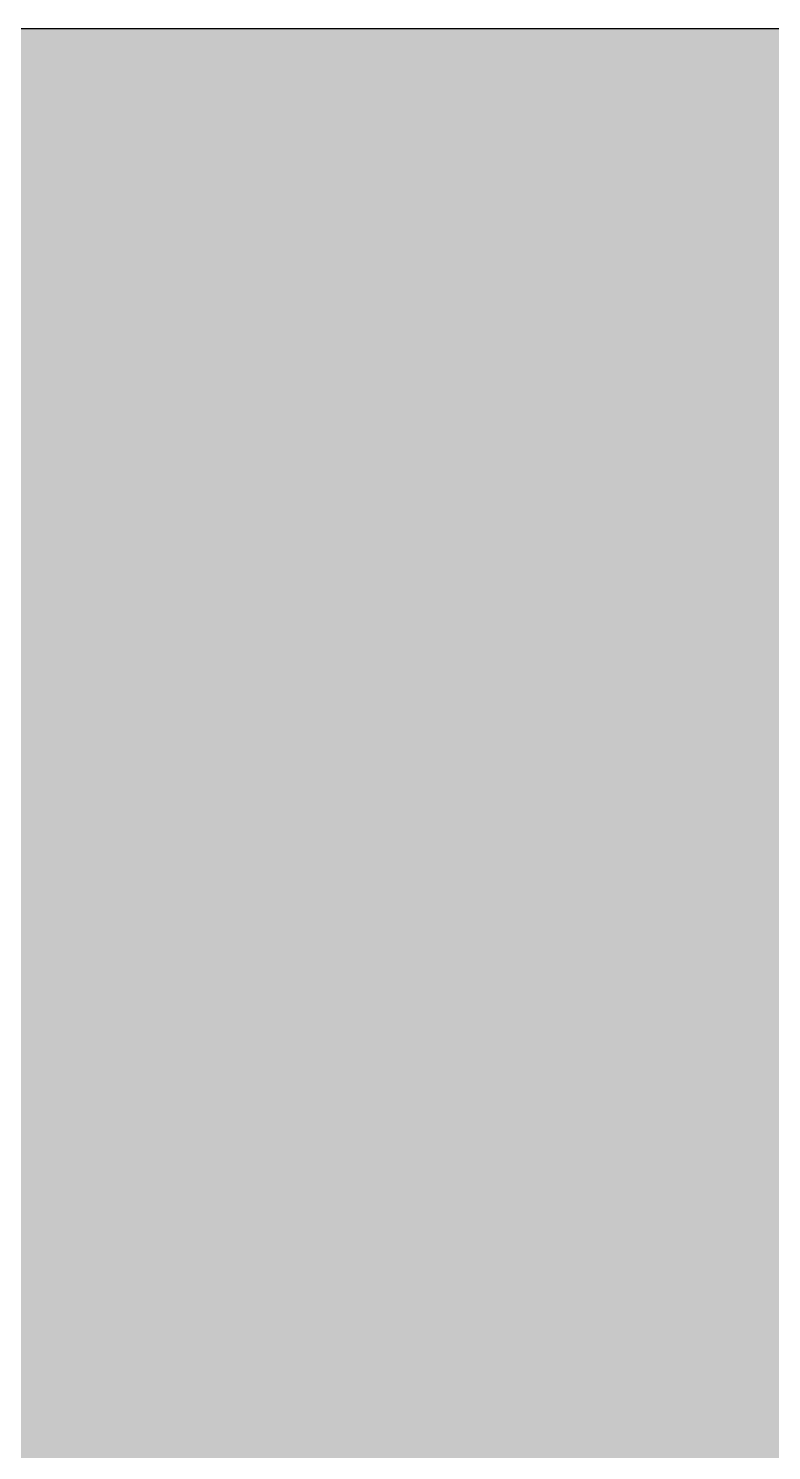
# Model space of a CAD drawing. Header units: metres. Extents: x 294 to 1101, y -498 to -355.
# Drawn here: x 561.25277 to 561.2593, y -487.0272 to -487.0147 of the extents above; entities that cross this region are included whole.
import ezdxf

# ---------------------------------------------------------------- set-up
doc = ezdxf.new("R2010")
doc.units = ezdxf.units.M
doc.layers.add('wall', color=7, linetype='Continuous', lineweight=25)

msp = doc.modelspace()

# ---------------------------------------------------------------- hatches: boundary and pattern name
at = {"layer": 'wall'}
h = msp.add_hatch(color=256, dxfattribs=at)
h.dxf.hatch_style = 1
h.paths.add_polyline_path([(574.661779, -487.0147), (574.203587, -487.0147), (574.018554, -487.0147), (573.661779, -487.0147), (573.503281, -487.0147), (566.428279, -487.0147), (565.977713, -487.0147), (564.577713, -487.0147), (562.436212, -487.0147), (562.22015, -487.0147), (561.436212, -487.0147), (559.129202, -487.0147), (558.506867, -487.0147), (558.181199, -487.0147), (557.79542, -487.0147), (557.759559, -487.0147), (557.75529, -487.0147), (557.750889, -487.0147), (557.746707, -487.0147), (557.742759, -487.0147), (557.739063, -487.0147), (557.738463, -487.0147), (557.733148, -487.0147), (557.728127, -487.0147), (557.723421, -487.0147), (557.564868, -487.0147), (557.562118, -487.0147), (557.559569, -487.0147), (557.55723, -487.0147), (557.55511, -487.0147), (557.553218, -487.0147), (557.551562, -487.0147), (557.550148, -487.0147), (557.548981, -487.0147), (557.548067, -487.0147), (557.538687, -487.0147), (557.537833, -487.0147), (557.536643, -487.0147), (557.535122, -487.0147), (557.533276, -487.0147), (557.531114, -487.0147), (557.521755, -487.0147), (557.520997, -487.0147), (557.519871, -487.0147), (557.518383, -487.0147), (557.516539, -487.0147), (557.514347, -487.0147), (557.511817, -487.0147), (557.508958, -487.0147), (557.505785, -487.0147), (557.502309, -487.0147), (557.498546, -487.0147), (556.195099, -487.0147), (556.049684, -487.0147), (556.023778, -487.0147), (555.877374, -487.0147), (555.866139, -487.0147), (555.601486, -487.0147), (555.52228, -487.0147), (555.507464, -487.0147), (555.440624, -487.0147), (555.425557, -487.0147), (555.409996, -487.0147), (555.268177, -487.0147), (555.184324, -487.0147), (555.096272, -487.0147), (555.007503, -487.0147), (554.990961, -487.0147), (554.941164, -487.0147), (554.918379, -487.0147), (554.829263, -487.0147), (554.812372, -487.0147), (554.740515, -487.0147), (554.652499, -487.0147), (554.63562, -487.0147), (554.548878, -487.0147), (554.463565, -487.0147), (554.396391, -487.0147), (554.314826, -487.0147), (554.235724, -487.0147), (554.159406, -487.0147), (554.146052, -487.0147), (554.002024, -487.0147), (553.950197, -487.0147), (553.887988, -487.0147), (553.829978, -487.0147), (553.825077, -487.0147), (553.773888, -487.0147), (553.727479, -487.0147), (553.711309, -487.0147), (553.572774, -487.0147), (553.541147, -487.0147), (553.52173, -487.0147), (553.471814, -487.0147), (553.456897, -487.0147), (553.439519, -487.0147), (553.312065, -487.0147), (553.211208, -487.0147), (553.190912, -487.0147), (553.150321, -487.0147), (553.098172, -487.0147), (553.076534, -487.0147), (552.969379, -487.0147), (552.869868, -487.0147), (552.82174, -487.0147), (552.62015, -487.0147), (551.804088, -487.0147), (551.231452, -487.0147), (550.706069, -487.0147), (545.850604, -487.0147), (545.002664, -487.0147), (545.002664, -487.2147), (574.661779, -487.2147)])

# ---------------------------------------------------------------- linework, layer by layer
for p, q in [((545.850604, -487.0147), (573.561779, -487.0147)), ((545.850604, -487.0147), (573.561779, -487.0147)), ((551.231452, -487.0147), (583.930864, -487.0147)), ((551.231452, -487.0147), (583.930864, -487.0147)), ((552.62015, -487.0147), (574.661779, -487.0147)), ((559.129202, -487.0147), (561.436212, -487.0147)), ((559.62015, -487.0147), (562.436212, -487.0147)), ((559.82015, -487.0147), (561.42015, -487.0147)), ((560.993547, -487.0147), (561.376931, -487.0147)), ((560.993559, -487.0147), (561.376943, -487.0147)), ((561.003653, -487.0147), (561.338053, -487.0147)), ((561.003653, -487.0147), (561.338053, -487.0147)), ((561.003653, -487.0147), (561.338053, -487.0147)), ((561.017691, -487.0147), (561.350308, -487.0147)), ((561.017703, -487.0147), (561.35032, -487.0147)), ((561.027666, -487.0147), (561.362066, -487.0147)), ((561.027666, -487.0147), (561.362066, -487.0147)), ((561.027666, -487.0147), (561.362066, -487.0147)), ((561.027706, -487.0147), (561.338053, -487.0147)), ((561.033543, -487.0147), (561.336927, -487.0147)), ((561.033554, -487.0147), (561.336939, -487.0147)), ((561.051718, -487.0147), (561.362066, -487.0147)), ((561.056453, -487.0147), (561.338053, -487.0147)), ((561.080466, -487.0147), (561.362066, -487.0147)), ((561.118818, -487.0147), (561.347298, -487.0147)), ((561.166224, -487.0147), (561.42015, -487.0147)), ((561.24131, -487.0147), (561.266479, -487.0147)), ((561.245424, -487.0147), (561.252942, -487.0147)), ((561.245436, -487.0147), (561.252953, -487.0147)), ((561.246467, -487.0147), (561.252942, -487.0147)), ((561.246478, -487.0147), (561.252953, -487.0147)), ((561.247334, -487.0147), (561.252942, -487.0147)), ((561.247345, -487.0147), (561.252953, -487.0147)), ((561.249648, -487.0147), (561.25416, -487.0147)), ((561.24966, -487.0147), (561.254172, -487.0147)), ((561.249956, -487.0147), (561.253914, -487.0147)), ((561.249967, -487.0147), (561.253926, -487.0147)), ((561.249972, -487.0147), (561.254024, -487.0147)), ((561.249983, -487.0147), (561.254036, -487.0147)), ((561.250035, -487.0147), (561.254136, -487.0147)), ((561.250047, -487.0147), (561.254147, -487.0147)), ((561.250758, -487.0147), (561.253329, -487.0147)), ((561.250769, -487.0147), (561.253341, -487.0147)), ((561.2508, -487.0147), (561.253644, -487.0147)), ((561.250812, -487.0147), (561.253656, -487.0147)), ((561.250816, -487.0147), (561.25362, -487.0147)), ((561.250827, -487.0147), (561.253632, -487.0147)), ((561.25093, -487.0147), (561.253403, -487.0147)), ((561.250932, -487.0147), (561.253458, -487.0147)), ((561.250932, -487.0147), (561.253478, -487.0147)), ((561.250942, -487.0147), (561.253414, -487.0147)), ((561.250943, -487.0147), (561.253469, -487.0147)), ((561.250943, -487.0147), (561.25349, -487.0147)), ((561.250999, -487.0147), (561.253364, -487.0147)), ((561.250999, -487.0147), (561.25342, -487.0147)), ((561.25101, -487.0147), (561.253376, -487.0147)), ((561.251011, -487.0147), (561.253431, -487.0147)), ((561.251125, -487.0147), (561.25324, -487.0147)), ((561.251127, -487.0147), (561.253221, -487.0147)), ((561.251137, -487.0147), (561.253252, -487.0147)), ((561.251138, -487.0147), (561.253233, -487.0147)), ((561.251243, -487.0147), (561.253093, -487.0147)), ((561.251255, -487.0147), (561.253104, -487.0147)), ((561.251256, -487.0147), (561.253031, -487.0147)), ((561.251261, -487.0147), (561.253044, -487.0147)), ((561.251268, -487.0147), (561.253042, -487.0147)), ((561.251273, -487.0147), (561.253056, -487.0147)), ((561.251353, -487.0147), (561.253017, -487.0147)), ((561.251365, -487.0147), (561.253029, -487.0147)), ((561.251381, -487.0147), (561.254136, -487.0147)), ((561.251381, -487.0147), (561.252921, -487.0147)), ((561.251389, -487.0147), (561.25286, -487.0147)), ((561.251393, -487.0147), (561.254147, -487.0147)), ((561.251393, -487.0147), (561.252932, -487.0147)), ((561.251393, -487.0147), (561.252909, -487.0147)), ((561.2514, -487.0147), (561.252871, -487.0147)), ((561.251405, -487.0147), (561.25292, -487.0147)), ((561.251579, -487.0147), (561.252851, -487.0147)), ((561.251591, -487.0147), (561.252863, -487.0147)), ((561.251709, -487.0147), (561.254582, -487.0147)), ((561.251721, -487.0147), (561.254594, -487.0147)), ((561.251898, -487.0147), (561.253616, -487.0147)), ((561.251909, -487.0147), (561.253628, -487.0147)), ((561.251924, -487.0147), (561.252876, -487.0147)), ((561.251935, -487.0147), (561.252887, -487.0147)), ((561.252092, -487.0147), (561.252781, -487.0147)), ((561.252103, -487.0147), (561.254928, -487.0147)), ((561.252104, -487.0147), (561.252793, -487.0147)), ((561.252115, -487.0147), (561.25494, -487.0147)), ((561.252132, -487.0147), (561.254741, -487.0147)), ((561.25214, -487.0147), (561.254924, -487.0147)), ((561.252144, -487.0147), (561.254752, -487.0147)), ((561.252152, -487.0147), (561.254935, -487.0147)), ((561.252258, -487.0147), (561.253185, -487.0147)), ((561.252258, -487.0147), (561.253121, -487.0147)), ((561.25227, -487.0147), (561.253196, -487.0147)), ((561.25227, -487.0147), (561.253133, -487.0147)), ((561.252333, -487.0147), (561.255079, -487.0147)), ((561.252333, -487.0147), (561.253941, -487.0147)), ((561.252333, -487.0147), (561.252921, -487.0147)), ((561.252345, -487.0147), (561.255091, -487.0147)), ((561.252345, -487.0147), (561.253953, -487.0147)), ((561.252345, -487.0147), (561.252932, -487.0147)), ((561.252345, -487.0147), (561.255139, -487.0147)), ((561.252356, -487.0147), (561.255151, -487.0147)), ((561.252374, -487.0147), (561.25458, -487.0147)), ((561.252386, -487.0147), (561.254592, -487.0147)), ((561.25241, -487.0147), (561.255197, -487.0147)), ((561.25241, -487.0147), (561.25495, -487.0147)), ((561.252418, -487.0147), (561.252918, -487.0147)), ((561.252422, -487.0147), (561.255209, -487.0147)), ((561.252422, -487.0147), (561.254961, -487.0147)), ((561.25243, -487.0147), (561.252929, -487.0147)), ((561.252497, -487.0147), (561.252861, -487.0147)), ((561.252508, -487.0147), (561.252873, -487.0147)), ((561.252624, -487.0147), (561.25443, -487.0147)), ((561.252627, -487.0147), (561.252876, -487.0147)), ((561.252636, -487.0147), (561.254441, -487.0147)), ((561.252639, -487.0147), (561.252887, -487.0147)), ((561.252775, -487.0147), (561.254433, -487.0147)), ((561.252775, -487.0147), (561.25282, -487.0147)), ((561.252781, -487.0147), (561.252948, -487.0147)), ((561.252786, -487.0147), (561.254445, -487.0147)), ((561.252786, -487.0147), (561.252831, -487.0147)), ((561.252793, -487.0147), (561.252959, -487.0147)), ((561.25282, -487.0147), (561.252863, -487.0147)), ((561.252831, -487.0147), (561.252874, -487.0147)), ((561.252851, -487.0147), (561.253017, -487.0147)), ((561.252851, -487.0147), (561.254924, -487.0147)), ((561.252851, -487.0147), (561.253206, -487.0147)), ((561.252851, -487.0147), (561.252887, -487.0147)), ((561.25286, -487.0147), (561.254301, -487.0147)), ((561.252861, -487.0147), (561.253235, -487.0147)), ((561.252863, -487.0147), (561.253029, -487.0147)), ((561.252863, -487.0147), (561.254936, -487.0147)), ((561.252863, -487.0147), (561.253217, -487.0147)), ((561.252863, -487.0147), (561.252899, -487.0147)), ((561.252863, -487.0147), (561.252909, -487.0147)), ((561.252871, -487.0147), (561.254313, -487.0147)), ((561.252873, -487.0147), (561.253246, -487.0147)), ((561.252874, -487.0147), (561.25292, -487.0147)), ((561.252876, -487.0147), (561.253421, -487.0147)), ((561.252876, -487.0147), (561.25393, -487.0147)), ((561.252876, -487.0147), (561.252918, -487.0147)), ((561.252887, -487.0147), (561.253433, -487.0147)), ((561.252887, -487.0147), (561.253941, -487.0147)), ((561.252887, -487.0147), (561.252929, -487.0147)), ((561.252887, -487.0147), (561.252943, -487.0147)), ((561.252899, -487.0147), (561.252955, -487.0147)), ((561.252909, -487.0147), (561.254305, -487.0147)), ((561.252918, -487.0147), (561.253421, -487.0147)), ((561.252918, -487.0147), (561.252948, -487.0147)), ((561.25292, -487.0147), (561.254317, -487.0147)), ((561.252921, -487.0147), (561.254136, -487.0147)), ((561.252921, -487.0147), (561.253941, -487.0147)), ((561.252929, -487.0147), (561.253433, -487.0147)), ((561.252929, -487.0147), (561.252959, -487.0147)), ((561.252932, -487.0147), (561.254147, -487.0147)), ((561.252932, -487.0147), (561.253953, -487.0147)), ((561.252942, -487.0147), (561.253638, -487.0147)), ((561.252943, -487.0147), (561.253587, -487.0147)), ((561.252948, -487.0147), (561.253811, -487.0147)), ((561.252953, -487.0147), (561.25365, -487.0147)), ((561.252955, -487.0147), (561.253598, -487.0147)), ((561.252959, -487.0147), (561.253822, -487.0147)), ((561.253002, -487.0147), (561.253047, -487.0147)), ((561.253013, -487.0147), (561.253059, -487.0147)), ((561.253017, -487.0147), (561.253044, -487.0147)), ((561.253029, -487.0147), (561.253056, -487.0147)), ((561.253031, -487.0147), (561.253062, -487.0147)), ((561.253042, -487.0147), (561.253073, -487.0147)), ((561.253044, -487.0147), (561.253914, -487.0147)), ((561.253044, -487.0147), (561.256994, -487.0147)), ((561.253044, -487.0147), (561.259651, -487.0147)), ((561.253044, -487.0147), (561.256073, -487.0147)), ((561.253056, -487.0147), (561.253926, -487.0147)), ((561.253056, -487.0147), (561.257006, -487.0147)), ((561.253056, -487.0147), (561.259663, -487.0147)), ((561.253056, -487.0147), (561.256085, -487.0147)), ((561.253062, -487.0147), (561.254185, -487.0147)), ((561.253062, -487.0147), (561.254214, -487.0147)), ((561.253062, -487.0147), (561.25312, -487.0147)), ((561.253073, -487.0147), (561.254197, -487.0147)), ((561.253073, -487.0147), (561.254225, -487.0147)), ((561.253073, -487.0147), (561.253132, -487.0147)), ((561.253076, -487.0147), (561.254173, -487.0147)), ((561.253088, -487.0147), (561.254185, -487.0147)), ((561.253093, -487.0147), (561.254173, -487.0147)), ((561.253093, -487.0147), (561.253129, -487.0147)), ((561.253104, -487.0147), (561.254185, -487.0147)), ((561.253104, -487.0147), (561.25314, -487.0147)), ((561.253121, -487.0147), (561.256094, -487.0147)), ((561.253121, -487.0147), (561.254544, -487.0147)), ((561.253129, -487.0147), (561.253176, -487.0147)), ((561.253133, -487.0147), (561.256106, -487.0147)), ((561.253133, -487.0147), (561.254556, -487.0147)), ((561.25314, -487.0147), (561.253187, -487.0147)), ((561.253176, -487.0147), (561.253221, -487.0147)), ((561.253185, -487.0147), (561.254488, -487.0147)), ((561.253187, -487.0147), (561.253233, -487.0147)), ((561.253196, -487.0147), (561.254499, -487.0147)), ((561.253206, -487.0147), (561.253587, -487.0147)), ((561.253217, -487.0147), (561.253598, -487.0147)), ((561.253221, -487.0147), (561.254071, -487.0147)), ((561.253221, -487.0147), (561.253252, -487.0147)), ((561.253233, -487.0147), (561.254083, -487.0147)), ((561.253233, -487.0147), (561.253264, -487.0147)), ((561.253235, -487.0147), (561.253616, -487.0147)), ((561.25324, -487.0147), (561.25407, -487.0147)), ((561.253246, -487.0147), (561.253628, -487.0147)), ((561.253252, -487.0147), (561.254082, -487.0147)), ((561.253252, -487.0147), (561.253283, -487.0147)), ((561.253264, -487.0147), (561.253295, -487.0147)), ((561.253283, -487.0147), (561.253315, -487.0147)), ((561.253295, -487.0147), (561.253326, -487.0147)), ((561.253329, -487.0147), (561.254278, -487.0147)), ((561.253329, -487.0147), (561.254092, -487.0147)), ((561.253341, -487.0147), (561.254289, -487.0147)), ((561.253341, -487.0147), (561.254104, -487.0147)), ((561.253364, -487.0147), (561.253959, -487.0147)), ((561.253376, -487.0147), (561.253971, -487.0147)), ((561.25342, -487.0147), (561.253959, -487.0147)), ((561.253421, -487.0147), (561.253654, -487.0147)), ((561.253421, -487.0147), (561.25393, -487.0147)), ((561.253431, -487.0147), (561.253971, -487.0147)), ((561.253433, -487.0147), (561.253666, -487.0147)), ((561.253433, -487.0147), (561.253941, -487.0147)), ((561.253458, -487.0147), (561.2539, -487.0147)), ((561.253469, -487.0147), (561.253912, -487.0147)), ((561.253478, -487.0147), (561.2539, -487.0147)), ((561.25349, -487.0147), (561.253912, -487.0147)), ((561.253587, -487.0147), (561.253811, -487.0147)), ((561.253587, -487.0147), (561.254022, -487.0147)), ((561.253598, -487.0147), (561.253822, -487.0147)), ((561.253598, -487.0147), (561.254034, -487.0147)), ((561.253616, -487.0147), (561.254747, -487.0147)), ((561.253616, -487.0147), (561.253992, -487.0147)), ((561.25362, -487.0147), (561.253799, -487.0147)), ((561.253628, -487.0147), (561.254759, -487.0147)), ((561.253628, -487.0147), (561.254003, -487.0147)), ((561.253632, -487.0147), (561.25381, -487.0147)), ((561.253638, -487.0147), (561.254024, -487.0147)), ((561.253644, -487.0147), (561.253785, -487.0147)), ((561.25365, -487.0147), (561.254036, -487.0147)), ((561.253654, -487.0147), (561.253811, -487.0147)), ((561.253656, -487.0147), (561.253797, -487.0147)), ((561.253666, -487.0147), (561.253822, -487.0147)), ((561.253785, -487.0147), (561.256781, -487.0147)), ((561.253797, -487.0147), (561.256792, -487.0147)), ((561.253799, -487.0147), (561.256883, -487.0147)), ((561.25381, -487.0147), (561.256895, -487.0147)), ((561.253811, -487.0147), (561.253864, -487.0147)), ((561.253822, -487.0147), (561.253875, -487.0147)), ((561.253824, -487.0147), (561.256905, -487.0147)), ((561.253835, -487.0147), (561.256916, -487.0147)), ((561.253849, -487.0147), (561.256905, -487.0147)), ((561.253861, -487.0147), (561.256916, -487.0147)), ((561.253864, -487.0147), (561.254681, -487.0147)), ((561.253875, -487.0147), (561.254693, -487.0147)), ((561.253875, -487.0147), (561.256948, -487.0147)), ((561.253886, -487.0147), (561.25696, -487.0147)), ((561.2539, -487.0147), (561.25697, -487.0147)), ((561.253912, -487.0147), (561.256982, -487.0147)), ((561.253914, -487.0147), (561.256994, -487.0147)), ((561.253915, -487.0147), (561.256983, -487.0147)), ((561.253926, -487.0147), (561.257006, -487.0147)), ((561.253927, -487.0147), (561.256995, -487.0147)), ((561.25393, -487.0147), (561.254955, -487.0147)), ((561.25393, -487.0147), (561.254193, -487.0147)), ((561.253941, -487.0147), (561.254966, -487.0147)), ((561.253941, -487.0147), (561.254205, -487.0147)), ((561.253941, -487.0147), (561.255206, -487.0147)), ((561.253941, -487.0147), (561.255462, -487.0147)), ((561.253944, -487.0147), (561.257007, -487.0147)), ((561.253944, -487.0147), (561.257008, -487.0147)), ((561.253944, -487.0147), (561.257021, -487.0147)), ((561.253953, -487.0147), (561.255218, -487.0147)), ((561.253953, -487.0147), (561.255473, -487.0147)), ((561.253956, -487.0147), (561.257019, -487.0147)), ((561.253956, -487.0147), (561.25702, -487.0147)), ((561.253956, -487.0147), (561.257032, -487.0147)), ((561.253959, -487.0147), (561.253987, -487.0147)), ((561.253959, -487.0147), (561.25702, -487.0147)), ((561.253959, -487.0147), (561.257021, -487.0147)), ((561.253971, -487.0147), (561.253998, -487.0147)), ((561.253971, -487.0147), (561.257032, -487.0147)), ((561.253971, -487.0147), (561.257032, -487.0147)), ((561.253987, -487.0147), (561.254015, -487.0147)), ((561.253987, -487.0147), (561.257044, -487.0147)), ((561.253987, -487.0147), (561.257044, -487.0147)), ((561.253992, -487.0147), (561.254375, -487.0147)), ((561.253998, -487.0147), (561.254026, -487.0147)), ((561.253998, -487.0147), (561.257056, -487.0147)), ((561.253998, -487.0147), (561.257056, -487.0147)), ((561.254003, -487.0147), (561.254387, -487.0147)), ((561.254015, -487.0147), (561.254043, -487.0147)), ((561.254022, -487.0147), (561.254956, -487.0147)), ((561.254026, -487.0147), (561.254054, -487.0147)), ((561.254034, -487.0147), (561.254967, -487.0147)), ((561.254042, -487.0147), (561.257092, -487.0147)), ((561.254042, -487.0147), (561.257116, -487.0147)), ((561.254043, -487.0147), (561.254071, -487.0147)), ((561.254043, -487.0147), (561.257092, -487.0147)), ((561.254054, -487.0147), (561.254083, -487.0147)), ((561.254054, -487.0147), (561.257104, -487.0147)), ((561.254054, -487.0147), (561.257103, -487.0147)), ((561.254054, -487.0147), (561.257127, -487.0147)), ((561.25407, -487.0147), (561.257116, -487.0147)), ((561.254071, -487.0147), (561.257116, -487.0147)), ((561.254082, -487.0147), (561.257127, -487.0147)), ((561.254083, -487.0147), (561.257128, -487.0147)), ((561.254092, -487.0147), (561.256781, -487.0147)), ((561.254096, -487.0147), (561.257138, -487.0147)), ((561.254096, -487.0147), (561.254122, -487.0147)), ((561.254099, -487.0147), (561.25714, -487.0147)), ((561.254104, -487.0147), (561.256792, -487.0147)), ((561.254108, -487.0147), (561.257149, -487.0147)), ((561.254108, -487.0147), (561.254134, -487.0147)), ((561.25411, -487.0147), (561.257152, -487.0147)), ((561.254122, -487.0147), (561.254148, -487.0147)), ((561.254134, -487.0147), (561.254159, -487.0147)), ((561.254148, -487.0147), (561.254173, -487.0147)), ((561.254148, -487.0147), (561.257181, -487.0147)), ((561.254156, -487.0147), (561.257189, -487.0147)), ((561.254159, -487.0147), (561.254185, -487.0147)), ((561.254159, -487.0147), (561.257193, -487.0147)), ((561.25416, -487.0147), (561.254194, -487.0147)), ((561.254168, -487.0147), (561.257201, -487.0147)), ((561.254172, -487.0147), (561.254206, -487.0147)), ((561.254173, -487.0147), (561.254206, -487.0147)), ((561.254173, -487.0147), (561.257141, -487.0147)), ((561.254173, -487.0147), (561.257128, -487.0147)), ((561.254185, -487.0147), (561.254218, -487.0147)), ((561.254185, -487.0147), (561.257153, -487.0147)), ((561.254185, -487.0147), (561.257139, -487.0147)), ((561.254185, -487.0147), (561.257116, -487.0147)), ((561.254193, -487.0147), (561.254348, -487.0147)), ((561.254194, -487.0147), (561.254263, -487.0147)), ((561.254197, -487.0147), (561.257128, -487.0147)), ((561.254205, -487.0147), (561.254359, -487.0147)), ((561.254206, -487.0147), (561.254274, -487.0147)), ((561.254206, -487.0147), (561.254239, -487.0147)), ((561.254206, -487.0147), (561.257128, -487.0147)), ((561.254214, -487.0147), (561.257091, -487.0147)), ((561.254218, -487.0147), (561.25425, -487.0147)), ((561.254218, -487.0147), (561.257139, -487.0147)), ((561.254225, -487.0147), (561.257102, -487.0147)), ((561.254239, -487.0147), (561.254272, -487.0147)), ((561.25425, -487.0147), (561.254283, -487.0147)), ((561.254263, -487.0147), (561.254306, -487.0147)), ((561.254272, -487.0147), (561.254305, -487.0147)), ((561.254272, -487.0147), (561.257045, -487.0147)), ((561.254272, -487.0147), (561.256997, -487.0147)), ((561.254274, -487.0147), (561.254318, -487.0147)), ((561.254278, -487.0147), (561.257678, -487.0147)), ((561.254283, -487.0147), (561.254317, -487.0147)), ((561.254283, -487.0147), (561.257056, -487.0147)), ((561.254283, -487.0147), (561.257009, -487.0147)), ((561.254289, -487.0147), (561.25769, -487.0147)), ((561.254301, -487.0147), (561.256951, -487.0147)), ((561.254305, -487.0147), (561.254337, -487.0147)), ((561.254305, -487.0147), (561.256991, -487.0147)), ((561.254306, -487.0147), (561.256762, -487.0147)), ((561.254306, -487.0147), (561.256526, -487.0147)), ((561.254306, -487.0147), (561.255834, -487.0147)), ((561.254306, -487.0147), (561.255206, -487.0147)), ((561.254313, -487.0147), (561.256963, -487.0147)), ((561.254317, -487.0147), (561.254348, -487.0147)), ((561.254317, -487.0147), (561.257002, -487.0147)), ((561.254318, -487.0147), (561.256773, -487.0147)), ((561.254318, -487.0147), (561.256538, -487.0147)), ((561.254318, -487.0147), (561.255845, -487.0147)), ((561.254318, -487.0147), (561.255218, -487.0147)), ((561.254333, -487.0147), (561.256902, -487.0147)), ((561.254337, -487.0147), (561.254369, -487.0147)), ((561.254337, -487.0147), (561.256953, -487.0147)), ((561.254345, -487.0147), (561.256914, -487.0147)), ((561.254348, -487.0147), (561.25438, -487.0147)), ((561.254348, -487.0147), (561.256965, -487.0147)), ((561.254348, -487.0147), (561.254681, -487.0147)), ((561.254359, -487.0147), (561.254693, -487.0147)), ((561.254369, -487.0147), (561.254401, -487.0147)), ((561.254375, -487.0147), (561.254623, -487.0147)), ((561.25438, -487.0147), (561.254413, -487.0147)), ((561.254387, -487.0147), (561.254635, -487.0147)), ((561.254397, -487.0147), (561.256806, -487.0147)), ((561.254401, -487.0147), (561.254433, -487.0147)), ((561.254401, -487.0147), (561.256715, -487.0147)), ((561.254409, -487.0147), (561.256818, -487.0147)), ((561.254413, -487.0147), (561.254445, -487.0147)), ((561.254413, -487.0147), (561.256726, -487.0147)), ((561.25443, -487.0147), (561.256759, -487.0147)), ((561.254433, -487.0147), (561.25447, -487.0147)), ((561.254433, -487.0147), (561.256715, -487.0147)), ((561.254441, -487.0147), (561.256771, -487.0147)), ((561.254445, -487.0147), (561.254482, -487.0147)), ((561.254445, -487.0147), (561.256726, -487.0147)), ((561.254467, -487.0147), (561.256707, -487.0147)), ((561.25447, -487.0147), (561.254507, -487.0147)), ((561.25447, -487.0147), (561.256317, -487.0147)), ((561.254478, -487.0147), (561.256719, -487.0147)), ((561.254482, -487.0147), (561.254519, -487.0147)), ((561.254482, -487.0147), (561.256329, -487.0147)), ((561.254488, -487.0147), (561.257678, -487.0147)), ((561.254499, -487.0147), (561.25769, -487.0147)), ((561.254507, -487.0147), (561.254545, -487.0147)), ((561.254519, -487.0147), (561.254556, -487.0147)), ((561.254542, -487.0147), (561.256605, -487.0147)), ((561.254544, -487.0147), (561.258326, -487.0147)), ((561.254545, -487.0147), (561.254582, -487.0147)), ((561.254545, -487.0147), (561.255542, -487.0147)), ((561.254554, -487.0147), (561.256617, -487.0147)), ((561.254556, -487.0147), (561.254594, -487.0147)), ((561.254556, -487.0147), (561.255554, -487.0147)), ((561.254556, -487.0147), (561.258337, -487.0147)), ((561.254563, -487.0147), (561.254651, -487.0147)), ((561.254575, -487.0147), (561.254663, -487.0147)), ((561.25458, -487.0147), (561.256555, -487.0147)), ((561.254582, -487.0147), (561.254623, -487.0147)), ((561.254582, -487.0147), (561.255164, -487.0147)), ((561.254592, -487.0147), (561.256567, -487.0147)), ((561.254594, -487.0147), (561.254635, -487.0147)), ((561.254594, -487.0147), (561.255176, -487.0147)), ((561.25462, -487.0147), (561.256504, -487.0147)), ((561.254623, -487.0147), (561.254664, -487.0147)), ((561.254623, -487.0147), (561.254766, -487.0147)), ((561.254631, -487.0147), (561.256516, -487.0147)), ((561.254635, -487.0147), (561.254676, -487.0147)), ((561.254635, -487.0147), (561.254777, -487.0147)), ((561.254651, -487.0147), (561.262187, -487.0147)), ((561.254651, -487.0147), (561.256074, -487.0147)), ((561.254651, -487.0147), (561.255414, -487.0147)), ((561.254663, -487.0147), (561.262199, -487.0147)), ((561.254663, -487.0147), (561.256086, -487.0147)), ((561.254663, -487.0147), (561.255426, -487.0147)), ((561.254664, -487.0147), (561.254706, -487.0147)), ((561.254676, -487.0147), (561.254717, -487.0147)), ((561.254681, -487.0147), (561.254987, -487.0147)), ((561.254681, -487.0147), (561.254971, -487.0147)), ((561.254693, -487.0147), (561.254998, -487.0147)), ((561.254693, -487.0147), (561.254983, -487.0147)), ((561.2547, -487.0147), (561.256406, -487.0147)), ((561.254706, -487.0147), (561.254747, -487.0147)), ((561.254706, -487.0147), (561.256277, -487.0147)), ((561.254712, -487.0147), (561.256417, -487.0147)), ((561.254717, -487.0147), (561.254759, -487.0147)), ((561.254717, -487.0147), (561.256288, -487.0147)), ((561.254741, -487.0147), (561.256358, -487.0147)), ((561.254747, -487.0147), (561.254791, -487.0147)), ((561.254747, -487.0147), (561.2562, -487.0147)), ((561.254752, -487.0147), (561.256369, -487.0147)), ((561.254759, -487.0147), (561.254803, -487.0147)), ((561.254759, -487.0147), (561.256212, -487.0147)), ((561.254766, -487.0147), (561.256434, -487.0147)), ((561.254766, -487.0147), (561.255164, -487.0147)), ((561.254777, -487.0147), (561.256446, -487.0147)), ((561.254777, -487.0147), (561.255176, -487.0147)), ((561.254787, -487.0147), (561.256305, -487.0147)), ((561.254791, -487.0147), (561.254835, -487.0147)), ((561.254791, -487.0147), (561.256123, -487.0147)), ((561.254799, -487.0147), (561.256317, -487.0147)), ((561.254803, -487.0147), (561.254847, -487.0147)), ((561.254803, -487.0147), (561.256134, -487.0147)), ((561.254835, -487.0147), (561.254879, -487.0147)), ((561.254847, -487.0147), (561.254891, -487.0147)), ((561.254879, -487.0147), (561.254924, -487.0147)), ((561.254879, -487.0147), (561.255972, -487.0147)), ((561.254881, -487.0147), (561.256203, -487.0147)), ((561.254891, -487.0147), (561.254935, -487.0147)), ((561.254891, -487.0147), (561.255984, -487.0147)), ((561.254892, -487.0147), (561.256214, -487.0147)), ((561.254924, -487.0147), (561.254956, -487.0147)), ((561.254924, -487.0147), (561.254977, -487.0147)), ((561.254924, -487.0147), (561.256073, -487.0147)), ((561.254924, -487.0147), (561.2559, -487.0147)), ((561.254928, -487.0147), (561.256154, -487.0147)), ((561.254935, -487.0147), (561.254989, -487.0147)), ((561.254935, -487.0147), (561.255912, -487.0147)), ((561.254936, -487.0147), (561.254967, -487.0147)), ((561.254936, -487.0147), (561.256085, -487.0147)), ((561.25494, -487.0147), (561.256165, -487.0147)), ((561.25495, -487.0147), (561.255414, -487.0147)), ((561.254955, -487.0147), (561.255165, -487.0147)), ((561.254955, -487.0147), (561.255269, -487.0147)), ((561.254956, -487.0147), (561.255303, -487.0147)), ((561.254956, -487.0147), (561.255396, -487.0147)), ((561.254961, -487.0147), (561.255426, -487.0147)), ((561.254966, -487.0147), (561.255177, -487.0147)), ((561.254966, -487.0147), (561.255281, -487.0147)), ((561.254967, -487.0147), (561.255315, -487.0147)), ((561.254967, -487.0147), (561.255408, -487.0147)), ((561.254971, -487.0147), (561.255165, -487.0147)), ((561.254977, -487.0147), (561.255031, -487.0147)), ((561.254977, -487.0147), (561.255816, -487.0147)), ((561.254978, -487.0147), (561.256104, -487.0147)), ((561.254983, -487.0147), (561.255177, -487.0147)), ((561.254987, -487.0147), (561.255559, -487.0147)), ((561.254989, -487.0147), (561.255042, -487.0147)), ((561.254989, -487.0147), (561.255828, -487.0147)), ((561.25499, -487.0147), (561.256115, -487.0147)), ((561.254998, -487.0147), (561.25557, -487.0147)), ((561.255031, -487.0147), (561.255085, -487.0147)), ((561.255042, -487.0147), (561.255097, -487.0147)), ((561.255079, -487.0147), (561.256023, -487.0147)), ((561.255085, -487.0147), (561.255139, -487.0147)), ((561.255085, -487.0147), (561.255656, -487.0147)), ((561.255091, -487.0147), (561.256035, -487.0147)), ((561.255097, -487.0147), (561.255151, -487.0147)), ((561.255097, -487.0147), (561.255668, -487.0147)), ((561.255139, -487.0147), (561.255197, -487.0147)), ((561.255139, -487.0147), (561.25558, -487.0147)), ((561.255151, -487.0147), (561.255209, -487.0147)), ((561.255151, -487.0147), (561.255592, -487.0147)), ((561.255164, -487.0147), (561.256515, -487.0147)), ((561.255164, -487.0147), (561.255542, -487.0147)), ((561.255165, -487.0147), (561.255651, -487.0147)), ((561.255165, -487.0147), (561.255207, -487.0147)), ((561.255176, -487.0147), (561.256527, -487.0147)), ((561.255176, -487.0147), (561.255554, -487.0147)), ((561.255177, -487.0147), (561.255663, -487.0147)), ((561.255177, -487.0147), (561.255219, -487.0147)), ((561.255197, -487.0147), (561.255357, -487.0147)), ((561.255197, -487.0147), (561.255503, -487.0147)), ((561.255206, -487.0147), (561.255834, -487.0147)), ((561.255206, -487.0147), (561.255551, -487.0147)), ((561.255207, -487.0147), (561.255269, -487.0147)), ((561.255209, -487.0147), (561.255369, -487.0147)), ((561.255209, -487.0147), (561.255515, -487.0147)), ((561.255218, -487.0147), (561.255845, -487.0147)), ((561.255218, -487.0147), (561.255563, -487.0147)), ((561.255219, -487.0147), (561.255281, -487.0147)), ((561.255269, -487.0147), (561.256094, -487.0147)), ((561.255269, -487.0147), (561.255782, -487.0147)), ((561.255281, -487.0147), (561.256106, -487.0147)), ((561.255281, -487.0147), (561.255793, -487.0147)), ((561.255303, -487.0147), (561.255685, -487.0147)), ((561.255315, -487.0147), (561.255696, -487.0147)), ((561.255357, -487.0147), (561.255781, -487.0147)), ((561.255369, -487.0147), (561.255793, -487.0147)), ((561.255396, -487.0147), (561.255772, -487.0147)), ((561.255408, -487.0147), (561.255784, -487.0147)), ((561.255414, -487.0147), (561.256074, -487.0147)), ((561.255414, -487.0147), (561.255781, -487.0147)), ((561.255426, -487.0147), (561.256086, -487.0147)), ((561.255426, -487.0147), (561.255793, -487.0147)), ((561.255462, -487.0147), (561.255745, -487.0147)), ((561.255473, -487.0147), (561.255756, -487.0147)), ((561.255503, -487.0147), (561.257368, -487.0147)), ((561.255515, -487.0147), (561.257379, -487.0147)), ((561.255542, -487.0147), (561.256592, -487.0147)), ((561.255542, -487.0147), (561.255927, -487.0147)), ((561.255551, -487.0147), (561.255745, -487.0147)), ((561.255554, -487.0147), (561.256603, -487.0147)), ((561.255554, -487.0147), (561.255938, -487.0147)), ((561.255559, -487.0147), (561.256148, -487.0147)), ((561.255563, -487.0147), (561.255756, -487.0147)), ((561.25557, -487.0147), (561.256159, -487.0147)), ((561.25558, -487.0147), (561.257597, -487.0147)), ((561.255592, -487.0147), (561.257609, -487.0147)), ((561.255651, -487.0147), (561.256148, -487.0147)), ((561.255656, -487.0147), (561.257825, -487.0147)), ((561.255663, -487.0147), (561.256159, -487.0147)), ((561.255668, -487.0147), (561.257837, -487.0147)), ((561.255685, -487.0147), (561.256148, -487.0147)), ((561.255696, -487.0147), (561.256159, -487.0147)), ((561.255745, -487.0147), (561.257935, -487.0147)), ((561.255745, -487.0147), (561.256551, -487.0147)), ((561.255745, -487.0147), (561.256023, -487.0147)), ((561.255756, -487.0147), (561.257946, -487.0147)), ((561.255756, -487.0147), (561.256563, -487.0147)), ((561.255756, -487.0147), (561.256035, -487.0147)), ((561.255772, -487.0147), (561.256346, -487.0147)), ((561.255781, -487.0147), (561.256074, -487.0147)), ((561.255781, -487.0147), (561.257368, -487.0147)), ((561.255782, -487.0147), (561.256298, -487.0147)), ((561.255784, -487.0147), (561.256358, -487.0147)), ((561.255793, -487.0147), (561.256086, -487.0147)), ((561.255793, -487.0147), (561.25631, -487.0147)), ((561.255793, -487.0147), (561.257379, -487.0147)), ((561.255816, -487.0147), (561.257891, -487.0147)), ((561.255828, -487.0147), (561.257902, -487.0147)), ((561.255834, -487.0147), (561.256551, -487.0147)), ((561.255834, -487.0147), (561.259057, -487.0147)), ((561.255845, -487.0147), (561.256563, -487.0147)), ((561.255845, -487.0147), (561.259069, -487.0147)), ((561.2559, -487.0147), (561.257845, -487.0147)), ((561.255912, -487.0147), (561.257857, -487.0147)), ((561.255927, -487.0147), (561.256317, -487.0147)), ((561.255938, -487.0147), (561.256329, -487.0147)), ((561.255972, -487.0147), (561.257807, -487.0147)), ((561.255984, -487.0147), (561.257819, -487.0147)), ((561.256055, -487.0147), (561.256104, -487.0147)), ((561.256066, -487.0147), (561.256115, -487.0147)), ((561.256073, -487.0147), (561.259651, -487.0147)), ((561.256073, -487.0147), (561.25621, -487.0147)), ((561.256073, -487.0147), (561.257904, -487.0147)), ((561.256074, -487.0147), (561.262187, -487.0147)), ((561.256074, -487.0147), (561.261082, -487.0147)), ((561.256085, -487.0147), (561.259663, -487.0147)), ((561.256085, -487.0147), (561.256222, -487.0147)), ((561.256085, -487.0147), (561.257916, -487.0147)), ((561.256086, -487.0147), (561.262199, -487.0147)), ((561.256086, -487.0147), (561.261094, -487.0147)), ((561.256094, -487.0147), (561.256298, -487.0147)), ((561.256094, -487.0147), (561.256818, -487.0147)), ((561.256104, -487.0147), (561.257892, -487.0147)), ((561.256104, -487.0147), (561.256154, -487.0147)), ((561.256106, -487.0147), (561.25631, -487.0147)), ((561.256106, -487.0147), (561.25683, -487.0147)), ((561.256115, -487.0147), (561.257903, -487.0147)), ((561.256115, -487.0147), (561.256165, -487.0147)), ((561.256123, -487.0147), (561.257732, -487.0147)), ((561.256134, -487.0147), (561.257743, -487.0147)), ((561.256148, -487.0147), (561.256443, -487.0147)), ((561.256154, -487.0147), (561.257849, -487.0147)), ((561.256154, -487.0147), (561.256203, -487.0147)), ((561.256159, -487.0147), (561.256455, -487.0147)), ((561.256165, -487.0147), (561.257861, -487.0147)), ((561.256165, -487.0147), (561.256214, -487.0147)), ((561.2562, -487.0147), (561.257694, -487.0147)), ((561.256203, -487.0147), (561.257809, -487.0147)), ((561.256203, -487.0147), (561.256253, -487.0147)), ((561.25621, -487.0147), (561.256346, -487.0147)), ((561.256212, -487.0147), (561.257706, -487.0147)), ((561.256214, -487.0147), (561.25782, -487.0147)), ((561.256214, -487.0147), (561.256265, -487.0147)), ((561.256222, -487.0147), (561.256358, -487.0147)), ((561.256253, -487.0147), (561.256305, -487.0147)), ((561.256265, -487.0147), (561.256317, -487.0147)), ((561.256277, -487.0147), (561.257659, -487.0147)), ((561.256288, -487.0147), (561.25767, -487.0147)), ((561.256298, -487.0147), (561.256385, -487.0147)), ((561.256298, -487.0147), (561.256818, -487.0147)), ((561.256305, -487.0147), (561.257728, -487.0147)), ((561.256305, -487.0147), (561.256358, -487.0147)), ((561.25631, -487.0147), (561.256397, -487.0147)), ((561.25631, -487.0147), (561.25683, -487.0147)), ((561.256317, -487.0147), (561.25774, -487.0147)), ((561.256317, -487.0147), (561.256369, -487.0147)), ((561.256317, -487.0147), (561.25675, -487.0147)), ((561.256317, -487.0147), (561.256715, -487.0147)), ((561.256329, -487.0147), (561.256761, -487.0147)), ((561.256329, -487.0147), (561.256726, -487.0147)), ((561.256346, -487.0147), (561.256443, -487.0147)), ((561.256346, -487.0147), (561.257334, -487.0147)), ((561.256358, -487.0147), (561.256455, -487.0147)), ((561.256358, -487.0147), (561.257346, -487.0147)), ((561.256358, -487.0147), (561.257689, -487.0147)), ((561.256358, -487.0147), (561.256406, -487.0147)), ((561.256369, -487.0147), (561.257701, -487.0147)), ((561.256369, -487.0147), (561.256417, -487.0147)), ((561.256385, -487.0147), (561.256443, -487.0147)), ((561.256397, -487.0147), (561.256455, -487.0147)), ((561.256406, -487.0147), (561.257654, -487.0147)), ((561.256406, -487.0147), (561.256455, -487.0147)), ((561.256417, -487.0147), (561.257666, -487.0147)), ((561.256417, -487.0147), (561.256466, -487.0147)), ((561.256434, -487.0147), (561.257588, -487.0147)), ((561.256443, -487.0147), (561.257334, -487.0147)), ((561.256446, -487.0147), (561.2576, -487.0147)), ((561.256455, -487.0147), (561.257346, -487.0147)), ((561.256455, -487.0147), (561.256504, -487.0147)), ((561.256466, -487.0147), (561.256516, -487.0147)), ((561.256504, -487.0147), (561.257585, -487.0147)), ((561.256504, -487.0147), (561.256555, -487.0147)), ((561.256515, -487.0147), (561.257553, -487.0147)), ((561.256516, -487.0147), (561.257597, -487.0147)), ((561.256516, -487.0147), (561.256567, -487.0147)), ((561.256527, -487.0147), (561.257565, -487.0147)), ((561.256551, -487.0147), (561.257935, -487.0147)), ((561.256551, -487.0147), (561.259057, -487.0147)), ((561.256555, -487.0147), (561.257551, -487.0147)), ((561.256555, -487.0147), (561.256605, -487.0147)), ((561.256563, -487.0147), (561.257946, -487.0147)), ((561.256563, -487.0147), (561.259069, -487.0147)), ((561.256567, -487.0147), (561.257563, -487.0147)), ((561.256567, -487.0147), (561.256617, -487.0147)), ((561.256592, -487.0147), (561.257521, -487.0147)), ((561.256603, -487.0147), (561.257533, -487.0147)), ((561.256605, -487.0147), (561.257519, -487.0147)), ((561.256605, -487.0147), (561.256655, -487.0147)), ((561.256617, -487.0147), (561.25753, -487.0147)), ((561.256617, -487.0147), (561.256667, -487.0147)), ((561.256655, -487.0147), (561.256707, -487.0147)), ((561.256667, -487.0147), (561.256719, -487.0147)), ((561.256707, -487.0147), (561.257455, -487.0147)), ((561.256707, -487.0147), (561.256759, -487.0147)), ((561.256715, -487.0147), (561.25683, -487.0147)), ((561.256719, -487.0147), (561.257466, -487.0147)), ((561.256719, -487.0147), (561.256771, -487.0147)), ((561.256726, -487.0147), (561.256842, -487.0147)), ((561.25675, -487.0147), (561.257457, -487.0147)), ((561.256759, -487.0147), (561.257423, -487.0147)), ((561.256759, -487.0147), (561.256806, -487.0147)), ((561.256761, -487.0147), (561.257469, -487.0147)), ((561.256762, -487.0147), (561.261492, -487.0147)), ((561.256762, -487.0147), (561.269955, -487.0147)), ((561.256771, -487.0147), (561.257435, -487.0147)), ((561.256771, -487.0147), (561.256818, -487.0147)), ((561.256773, -487.0147), (561.261503, -487.0147)), ((561.256773, -487.0147), (561.269967, -487.0147)), ((561.256781, -487.0147), (561.256883, -487.0147)), ((561.256792, -487.0147), (561.256895, -487.0147)), ((561.256806, -487.0147), (561.257395, -487.0147)), ((561.256806, -487.0147), (561.256854, -487.0147)), ((561.256818, -487.0147), (561.257407, -487.0147)), ((561.256818, -487.0147), (561.256865, -487.0147)), ((561.256818, -487.0147), (561.257334, -487.0147)), ((561.256818, -487.0147), (561.258196, -487.0147)), ((561.25683, -487.0147), (561.257346, -487.0147)), ((561.25683, -487.0147), (561.258207, -487.0147)), ((561.25683, -487.0147), (561.25686, -487.0147)), ((561.256842, -487.0147), (561.256871, -487.0147)), ((561.256854, -487.0147), (561.256902, -487.0147)), ((561.25686, -487.0147), (561.257426, -487.0147)), ((561.25686, -487.0147), (561.257398, -487.0147)), ((561.256865, -487.0147), (561.256914, -487.0147)), ((561.256871, -487.0147), (561.257438, -487.0147)), ((561.256871, -487.0147), (561.25741, -487.0147)), ((561.256883, -487.0147), (561.259577, -487.0147)), ((561.256883, -487.0147), (561.257572, -487.0147)), ((561.256895, -487.0147), (561.259588, -487.0147)), ((561.256895, -487.0147), (561.257583, -487.0147)), ((561.256902, -487.0147), (561.25734, -487.0147)), ((561.256902, -487.0147), (561.256951, -487.0147)), ((561.256914, -487.0147), (561.257352, -487.0147)), ((561.256914, -487.0147), (561.256963, -487.0147)), ((561.256926, -487.0147), (561.257524, -487.0147)), ((561.256938, -487.0147), (561.257536, -487.0147)), ((561.256951, -487.0147), (561.257313, -487.0147)), ((561.256951, -487.0147), (561.256997, -487.0147)), ((561.256953, -487.0147), (561.257343, -487.0147)), ((561.256963, -487.0147), (561.257325, -487.0147)), ((561.256963, -487.0147), (561.257009, -487.0147)), ((561.256965, -487.0147), (561.257355, -487.0147)), ((561.25697, -487.0147), (561.257456, -487.0147)), ((561.256982, -487.0147), (561.257467, -487.0147)), ((561.256991, -487.0147), (561.257316, -487.0147)), ((561.256994, -487.0147), (561.257375, -487.0147)), ((561.256995, -487.0147), (561.257408, -487.0147)), ((561.256997, -487.0147), (561.257288, -487.0147)), ((561.256997, -487.0147), (561.257044, -487.0147)), ((561.257002, -487.0147), (561.257328, -487.0147)), ((561.257006, -487.0147), (561.257387, -487.0147)), ((561.257007, -487.0147), (561.25742, -487.0147)), ((561.257009, -487.0147), (561.2573, -487.0147)), ((561.257009, -487.0147), (561.257055, -487.0147)), ((561.25702, -487.0147), (561.257362, -487.0147)), ((561.257021, -487.0147), (561.257408, -487.0147)), ((561.257032, -487.0147), (561.257374, -487.0147)), ((561.257032, -487.0147), (561.25742, -487.0147)), ((561.257044, -487.0147), (561.257091, -487.0147)), ((561.257045, -487.0147), (561.257287, -487.0147)), ((561.257055, -487.0147), (561.257102, -487.0147)), ((561.257056, -487.0147), (561.257299, -487.0147)), ((561.257068, -487.0147), (561.257296, -487.0147)), ((561.257068, -487.0147), (561.257326, -487.0147)), ((561.257079, -487.0147), (561.257308, -487.0147)), ((561.257079, -487.0147), (561.257337, -487.0147)), ((561.257091, -487.0147), (561.257238, -487.0147)), ((561.257102, -487.0147), (561.25725, -487.0147)), ((561.257116, -487.0147), (561.257246, -487.0147)), ((561.257116, -487.0147), (561.257214, -487.0147)), ((561.257116, -487.0147), (561.25728, -487.0147)), ((561.257116, -487.0147), (561.257238, -487.0147)), ((561.257127, -487.0147), (561.257292, -487.0147)), ((561.257128, -487.0147), (561.257258, -487.0147)), ((561.257128, -487.0147), (561.257226, -487.0147)), ((561.257128, -487.0147), (561.25725, -487.0147)), ((561.257128, -487.0147), (561.257214, -487.0147)), ((561.257131, -487.0147), (561.257189, -487.0147)), ((561.257139, -487.0147), (561.257226, -487.0147)), ((561.257141, -487.0147), (561.257204, -487.0147)), ((561.257143, -487.0147), (561.257201, -487.0147)), ((561.257153, -487.0147), (561.257215, -487.0147)), ((561.25716, -487.0147), (561.257209, -487.0147)), ((561.257164, -487.0147), (561.257199, -487.0147)), ((561.257171, -487.0147), (561.25722, -487.0147)), ((561.257176, -487.0147), (561.257211, -487.0147)), ((561.257199, -487.0147), (561.260287, -487.0147)), ((561.257199, -487.0147), (561.257229, -487.0147)), ((561.257204, -487.0147), (561.257231, -487.0147)), ((561.257204, -487.0147), (561.260319, -487.0147)), ((561.257209, -487.0147), (561.260283, -487.0147)), ((561.257209, -487.0147), (561.260265, -487.0147)), ((561.257211, -487.0147), (561.260299, -487.0147)), ((561.257211, -487.0147), (561.257241, -487.0147)), ((561.257214, -487.0147), (561.260328, -487.0147)), ((561.257215, -487.0147), (561.257243, -487.0147)), ((561.257215, -487.0147), (561.260331, -487.0147)), ((561.25722, -487.0147), (561.260294, -487.0147)), ((561.25722, -487.0147), (561.260276, -487.0147)), ((561.257226, -487.0147), (561.26034, -487.0147)), ((561.257231, -487.0147), (561.257259, -487.0147)), ((561.257243, -487.0147), (561.257271, -487.0147)), ((561.257246, -487.0147), (561.260247, -487.0147)), ((561.257258, -487.0147), (561.260259, -487.0147)), ((561.257259, -487.0147), (561.260365, -487.0147)), ((561.257259, -487.0147), (561.257287, -487.0147)), ((561.257263, -487.0147), (561.25761, -487.0147)), ((561.257271, -487.0147), (561.260377, -487.0147)), ((561.257271, -487.0147), (561.257299, -487.0147)), ((561.257275, -487.0147), (561.257622, -487.0147)), ((561.25728, -487.0147), (561.260247, -487.0147)), ((561.25728, -487.0147), (561.257326, -487.0147)), ((561.257287, -487.0147), (561.257316, -487.0147)), ((561.257288, -487.0147), (561.25761, -487.0147)), ((561.257292, -487.0147), (561.260258, -487.0147)), ((561.257292, -487.0147), (561.257337, -487.0147)), ((561.257296, -487.0147), (561.260207, -487.0147)), ((561.257299, -487.0147), (561.257328, -487.0147)), ((561.2573, -487.0147), (561.257622, -487.0147)), ((561.257308, -487.0147), (561.260219, -487.0147)), ((561.257313, -487.0147), (561.258242, -487.0147)), ((561.257316, -487.0147), (561.257343, -487.0147)), ((561.257316, -487.0147), (561.260412, -487.0147)), ((561.257325, -487.0147), (561.258254, -487.0147)), ((561.257326, -487.0147), (561.260207, -487.0147)), ((561.257326, -487.0147), (561.257359, -487.0147)), ((561.257328, -487.0147), (561.257355, -487.0147)), ((561.257328, -487.0147), (561.260424, -487.0147)), ((561.257334, -487.0147), (561.258231, -487.0147)), ((561.257334, -487.0147), (561.258437, -487.0147)), ((561.257334, -487.0147), (561.258196, -487.0147)), ((561.257337, -487.0147), (561.260219, -487.0147)), ((561.257337, -487.0147), (561.257371, -487.0147)), ((561.257343, -487.0147), (561.257371, -487.0147)), ((561.257346, -487.0147), (561.258243, -487.0147)), ((561.257346, -487.0147), (561.258448, -487.0147)), ((561.257346, -487.0147), (561.258207, -487.0147)), ((561.257355, -487.0147), (561.257382, -487.0147)), ((561.257359, -487.0147), (561.257408, -487.0147)), ((561.257362, -487.0147), (561.260168, -487.0147)), ((561.257367, -487.0147), (561.258906, -487.0147)), ((561.257368, -487.0147), (561.258079, -487.0147)), ((561.257368, -487.0147), (561.257597, -487.0147)), ((561.257371, -487.0147), (561.25742, -487.0147)), ((561.257371, -487.0147), (561.257398, -487.0147)), ((561.257371, -487.0147), (561.260457, -487.0147)), ((561.257374, -487.0147), (561.260179, -487.0147)), ((561.257379, -487.0147), (561.25809, -487.0147)), ((561.257379, -487.0147), (561.258917, -487.0147)), ((561.257379, -487.0147), (561.257609, -487.0147)), ((561.257382, -487.0147), (561.25741, -487.0147)), ((561.257382, -487.0147), (561.260469, -487.0147)), ((561.257398, -487.0147), (561.257426, -487.0147)), ((561.257398, -487.0147), (561.260503, -487.0147)), ((561.257408, -487.0147), (561.260147, -487.0147)), ((561.257408, -487.0147), (561.260168, -487.0147)), ((561.25741, -487.0147), (561.257438, -487.0147)), ((561.25741, -487.0147), (561.260514, -487.0147)), ((561.25742, -487.0147), (561.260159, -487.0147)), ((561.25742, -487.0147), (561.26018, -487.0147)), ((561.257422, -487.0147), (561.257456, -487.0147)), ((561.257423, -487.0147), (561.259552, -487.0147)), ((561.257426, -487.0147), (561.260503, -487.0147)), ((561.257426, -487.0147), (561.257457, -487.0147)), ((561.257434, -487.0147), (561.257467, -487.0147)), ((561.257435, -487.0147), (561.259563, -487.0147)), ((561.257438, -487.0147), (561.260514, -487.0147)), ((561.257438, -487.0147), (561.257469, -487.0147)), ((561.257456, -487.0147), (561.260127, -487.0147)), ((561.257456, -487.0147), (561.257485, -487.0147)), ((561.257457, -487.0147), (561.257489, -487.0147)), ((561.257467, -487.0147), (561.260138, -487.0147)), ((561.257467, -487.0147), (561.257497, -487.0147)), ((561.257469, -487.0147), (561.257501, -487.0147)), ((561.257485, -487.0147), (561.257524, -487.0147)), ((561.257487, -487.0147), (561.26026, -487.0147)), ((561.257489, -487.0147), (561.257521, -487.0147)), ((561.257489, -487.0147), (561.260555, -487.0147)), ((561.257497, -487.0147), (561.257536, -487.0147)), ((561.257498, -487.0147), (561.260271, -487.0147)), ((561.257501, -487.0147), (561.257533, -487.0147)), ((561.257501, -487.0147), (561.260566, -487.0147)), ((561.257521, -487.0147), (561.257553, -487.0147)), ((561.257524, -487.0147), (561.26009, -487.0147)), ((561.257524, -487.0147), (561.257572, -487.0147)), ((561.257533, -487.0147), (561.257565, -487.0147)), ((561.257536, -487.0147), (561.260102, -487.0147)), ((561.257536, -487.0147), (561.257583, -487.0147)), ((561.257551, -487.0147), (561.260607, -487.0147)), ((561.257553, -487.0147), (561.257588, -487.0147)), ((561.257553, -487.0147), (561.260386, -487.0147)), ((561.257563, -487.0147), (561.260618, -487.0147)), ((561.257565, -487.0147), (561.2576, -487.0147)), ((561.257565, -487.0147), (561.260398, -487.0147)), ((561.257572, -487.0147), (561.260055, -487.0147)), ((561.257583, -487.0147), (561.260067, -487.0147)), ((561.257588, -487.0147), (561.257623, -487.0147)), ((561.257597, -487.0147), (561.25803, -487.0147)), ((561.257597, -487.0147), (561.257825, -487.0147)), ((561.2576, -487.0147), (561.257635, -487.0147)), ((561.257609, -487.0147), (561.258041, -487.0147)), ((561.257609, -487.0147), (561.257837, -487.0147)), ((561.25761, -487.0147), (561.260368, -487.0147)), ((561.25761, -487.0147), (561.257928, -487.0147)), ((561.25762, -487.0147), (561.260663, -487.0147)), ((561.257622, -487.0147), (561.26038, -487.0147)), ((561.257622, -487.0147), (561.257939, -487.0147)), ((561.257623, -487.0147), (561.257659, -487.0147)), ((561.257623, -487.0147), (561.259908, -487.0147)), ((561.257631, -487.0147), (561.260675, -487.0147)), ((561.257635, -487.0147), (561.25767, -487.0147)), ((561.257635, -487.0147), (561.259919, -487.0147)), ((561.257659, -487.0147), (561.257694, -487.0147)), ((561.25767, -487.0147), (561.257706, -487.0147)), ((561.257678, -487.0147), (561.258294, -487.0147)), ((561.257689, -487.0147), (561.260157, -487.0147)), ((561.25769, -487.0147), (561.258306, -487.0147)), ((561.257694, -487.0147), (561.257732, -487.0147)), ((561.257694, -487.0147), (561.259447, -487.0147)), ((561.257701, -487.0147), (561.260168, -487.0147)), ((561.257706, -487.0147), (561.257743, -487.0147)), ((561.257706, -487.0147), (561.259459, -487.0147)), ((561.257732, -487.0147), (561.257769, -487.0147)), ((561.257743, -487.0147), (561.257781, -487.0147)), ((561.257768, -487.0147), (561.259404, -487.0147)), ((561.257769, -487.0147), (561.257807, -487.0147)), ((561.257769, -487.0147), (561.258989, -487.0147)), ((561.25778, -487.0147), (561.259416, -487.0147)), ((561.257781, -487.0147), (561.257819, -487.0147)), ((561.257781, -487.0147), (561.259001, -487.0147)), ((561.257807, -487.0147), (561.257845, -487.0147)), ((561.257819, -487.0147), (561.257857, -487.0147)), ((561.257825, -487.0147), (561.257957, -487.0147)), ((561.257825, -487.0147), (561.257937, -487.0147)), ((561.257837, -487.0147), (561.257969, -487.0147)), ((561.257837, -487.0147), (561.257948, -487.0147)), ((561.257845, -487.0147), (561.257891, -487.0147)), ((561.257845, -487.0147), (561.258552, -487.0147)), ((561.257849, -487.0147), (561.258687, -487.0147)), ((561.257857, -487.0147), (561.257902, -487.0147)), ((561.257857, -487.0147), (561.258563, -487.0147)), ((561.257861, -487.0147), (561.258699, -487.0147)), ((561.257891, -487.0147), (561.257937, -487.0147)), ((561.257902, -487.0147), (561.257948, -487.0147)), ((561.257904, -487.0147), (561.258437, -487.0147)), ((561.257916, -487.0147), (561.258448, -487.0147)), ((561.257928, -487.0147), (561.258242, -487.0147)), ((561.257935, -487.0147), (561.257981, -487.0147)), ((561.257937, -487.0147), (561.257983, -487.0147)), ((561.257937, -487.0147), (561.25806, -487.0147)), ((561.257939, -487.0147), (561.258254, -487.0147)), ((561.257946, -487.0147), (561.257993, -487.0147)), ((561.257948, -487.0147), (561.257995, -487.0147)), ((561.257948, -487.0147), (561.258071, -487.0147)), ((561.257957, -487.0147), (561.257983, -487.0147)), ((561.257969, -487.0147), (561.257995, -487.0147)), ((561.257981, -487.0147), (561.260807, -487.0147)), ((561.257981, -487.0147), (561.258326, -487.0147)), ((561.257983, -487.0147), (561.25803, -487.0147)), ((561.257993, -487.0147), (561.260819, -487.0147)), ((561.257993, -487.0147), (561.258338, -487.0147)), ((561.257995, -487.0147), (561.258041, -487.0147)), ((561.25803, -487.0147), (561.258079, -487.0147)), ((561.25803, -487.0147), (561.261001, -487.0147)), ((561.258041, -487.0147), (561.25809, -487.0147)), ((561.258041, -487.0147), (561.261013, -487.0147)), ((561.25806, -487.0147), (561.260924, -487.0147)), ((561.25806, -487.0147), (561.258302, -487.0147)), ((561.258071, -487.0147), (561.260936, -487.0147)), ((561.258071, -487.0147), (561.258314, -487.0147)), ((561.258079, -487.0147), (561.261082, -487.0147)), ((561.25809, -487.0147), (561.261094, -487.0147)), ((561.258196, -487.0147), (561.25866, -487.0147)), ((561.258196, -487.0147), (561.258644, -487.0147)), ((561.258207, -487.0147), (561.258672, -487.0147)), ((561.258207, -487.0147), (561.258656, -487.0147)), ((561.258231, -487.0147), (561.258576, -487.0147)), ((561.258242, -487.0147), (561.26041, -487.0147)), ((561.258242, -487.0147), (561.258576, -487.0147)), ((561.258243, -487.0147), (561.258587, -487.0147)), ((561.258254, -487.0147), (561.260421, -487.0147)), ((561.258254, -487.0147), (561.258588, -487.0147)), ((561.258294, -487.0147), (561.258326, -487.0147)), ((561.258294, -487.0147), (561.259577, -487.0147)), ((561.258302, -487.0147), (561.258552, -487.0147)), ((561.258306, -487.0147), (561.258337, -487.0147)), ((561.258306, -487.0147), (561.259588, -487.0147)), ((561.258314, -487.0147), (561.258563, -487.0147)), ((561.258326, -487.0147), (561.259577, -487.0147)), ((561.258326, -487.0147), (561.258687, -487.0147)), ((561.258337, -487.0147), (561.259588, -487.0147)), ((561.258338, -487.0147), (561.258699, -487.0147)), ((561.258437, -487.0147), (561.258641, -487.0147)), ((561.258448, -487.0147), (561.258652, -487.0147)), ((561.258552, -487.0147), (561.260849, -487.0147)), ((561.258552, -487.0147), (561.258768, -487.0147)), ((561.258563, -487.0147), (561.26086, -487.0147)), ((561.258563, -487.0147), (561.25878, -487.0147)), ((561.258576, -487.0147), (561.259134, -487.0147)), ((561.258576, -487.0147), (561.258906, -487.0147)), ((561.258587, -487.0147), (561.259146, -487.0147)), ((561.258588, -487.0147), (561.258917, -487.0147)), ((561.258617, -487.0147), (561.258644, -487.0147)), ((561.258628, -487.0147), (561.258656, -487.0147)), ((561.258641, -487.0147), (561.259118, -487.0147)), ((561.258644, -487.0147), (561.259403, -487.0147)), ((561.258652, -487.0147), (561.259129, -487.0147)), ((561.258656, -487.0147), (561.259415, -487.0147)), ((561.25866, -487.0147), (561.258719, -487.0147)), ((561.258672, -487.0147), (561.258731, -487.0147)), ((561.258687, -487.0147), (561.260852, -487.0147)), ((561.258687, -487.0147), (561.259041, -487.0147)), ((561.258699, -487.0147), (561.260864, -487.0147)), ((561.258699, -487.0147), (561.259053, -487.0147)), ((561.258719, -487.0147), (561.259196, -487.0147)), ((561.258719, -487.0147), (561.259246, -487.0147)), ((561.258731, -487.0147), (561.259207, -487.0147)), ((561.258731, -487.0147), (561.259258, -487.0147)), ((561.258768, -487.0147), (561.258989, -487.0147)), ((561.25878, -487.0147), (561.259001, -487.0147)), ((561.258906, -487.0147), (561.260455, -487.0147)), ((561.258906, -487.0147), (561.259231, -487.0147)), ((561.258917, -487.0147), (561.260466, -487.0147)), ((561.258917, -487.0147), (561.259242, -487.0147)), ((561.258989, -487.0147), (561.260786, -487.0147)), ((561.258989, -487.0147), (561.259216, -487.0147)), ((561.259001, -487.0147), (561.260798, -487.0147)), ((561.259001, -487.0147), (561.259227, -487.0147)), ((561.259041, -487.0147), (561.259404, -487.0147)), ((561.259053, -487.0147), (561.259416, -487.0147)), ((561.259057, -487.0147), (561.260138, -487.0147)), ((561.259069, -487.0147), (561.26015, -487.0147)), ((561.259118, -487.0147), (561.259253, -487.0147)), ((561.259129, -487.0147), (561.259264, -487.0147)), ((561.259134, -487.0147), (561.259838, -487.0147)), ((561.259146, -487.0147), (561.25985, -487.0147)), ((561.259196, -487.0147), (561.259838, -487.0147)), ((561.259207, -487.0147), (561.25985, -487.0147)), ((561.259216, -487.0147), (561.259447, -487.0147)), ((561.259227, -487.0147), (561.259459, -487.0147)), ((561.259231, -487.0147), (561.259552, -487.0147)), ((561.259242, -487.0147), (561.259563, -487.0147)), ((561.259246, -487.0147), (561.259777, -487.0147)), ((561.259258, -487.0147), (561.259788, -487.0147))]:
    msp.add_line(p, q)

doc.saveas('drawing.dxf')
